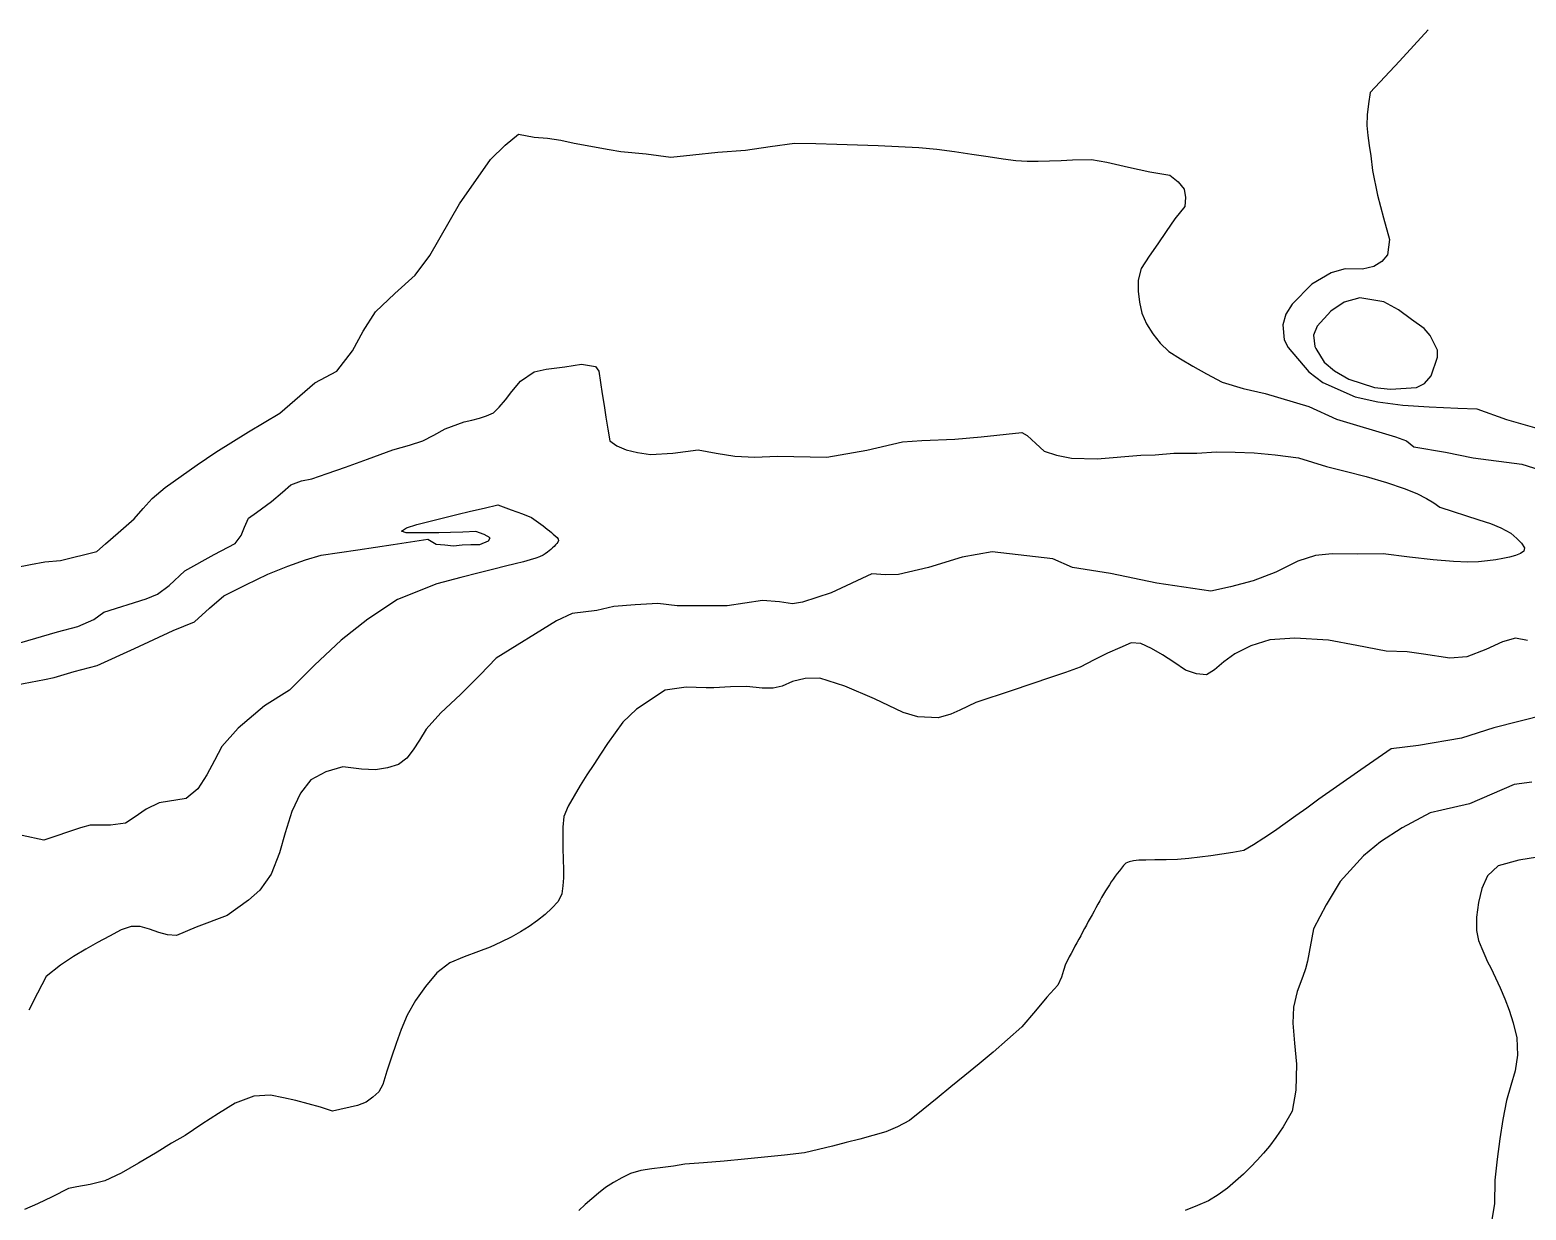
# Model space of a CAD drawing. Extents: x -717077 to -715000, y -984628 to -984000.
# Drawn here: x -716529 to -716021, y -984401 to -984000 of the extents above; entities that cross this region are included whole.
import ezdxf

# ---------------------------------------------------------------- set-up
doc = ezdxf.new("R2010")
doc.units = 0
doc.layers.add('contour_lines', color=1, linetype='CONTINUOUS')

msp = doc.modelspace()

# ---------------------------------------------------------------- linework, layer by layer
at = {"layer": 'contour_lines', "color": 1}
for p, q in [((-716054.424, -984000, 275), (-716059.272, -984005.32, 275)), ((-716059.272, -984005.32, 275), (-716064.16, -984010.636, 275)), ((-716064.16, -984010.636, 275), (-716069.087, -984015.948, 275)), ((-716069.087, -984015.948, 275), (-716074.054, -984021.255, 275)), ((-716074.652, -984025.069, 275), (-716075.051, -984028.8, 275)), ((-716074.054, -984021.255, 275), (-716074.652, -984025.069, 275)), ((-716075.051, -984028.8, 275), (-716075.184, -984032.418, 275)), ((-716367.937, -984039.106, 274), (-716363.478, -984035.433, 274)), ((-716363.478, -984035.433, 274), (-716358.112, -984036.382, 274)), ((-716075.184, -984032.418, 275), (-716074.879, -984035.858, 275)), ((-716372.979, -984044.029, 274), (-716367.937, -984039.106, 274)), ((-716358.112, -984036.382, 274), (-716353.565, -984036.731, 274)), ((-716353.565, -984036.731, 274), (-716349.047, -984037.492, 274)), ((-716349.047, -984037.492, 274), (-716344.518, -984038.463, 274)), ((-716344.518, -984038.463, 274), (-716332.632, -984040.65, 274)), ((-716332.632, -984040.65, 274), (-716328.668, -984041.361, 274)), ((-716286.283, -984040.885, 274), (-716277.956, -984039.6, 274)), ((-716277.956, -984039.6, 274), (-716269.642, -984038.422, 274)), ((-716269.642, -984038.422, 274), (-716262.442, -984038.591, 274)), ((-716262.442, -984038.591, 274), (-716255.31, -984038.793, 274)), ((-716255.31, -984038.793, 274), (-716248.245, -984039.026, 274)), ((-716248.245, -984039.026, 274), (-716241.247, -984039.291, 274)), ((-716241.247, -984039.291, 274), (-716234.312, -984039.585, 274)), ((-716234.312, -984039.585, 274), (-716227.441, -984039.908, 274)), ((-716227.441, -984039.908, 274), (-716221.292, -984040.572, 274)), ((-716221.292, -984040.572, 274), (-716215.282, -984041.351, 274)), ((-716074.879, -984035.858, 275), (-716074.454, -984039.281, 275)), ((-716074.454, -984039.281, 275), (-716073.825, -984042.783, 275)), ((-716383.478, -984059.085, 274), (-716372.979, -984044.029, 274)), ((-716328.668, -984041.361, 274), (-716320.018, -984042.079, 274)), ((-716320.018, -984042.079, 274), (-716311.741, -984043.255, 274)), ((-716311.741, -984043.255, 274), (-716304.204, -984042.394, 274)), ((-716304.204, -984042.394, 274), (-716295.75, -984041.571, 274)), ((-716295.75, -984041.571, 274), (-716286.283, -984040.885, 274)), ((-716215.282, -984041.351, 274), (-716209.43, -984042.191, 274)), ((-716209.43, -984042.191, 274), (-716203.854, -984043.031, 274)), ((-716203.854, -984043.031, 274), (-716198.758, -984043.787, 274)), ((-716198.758, -984043.787, 274), (-716194.43, -984044.343, 274)), ((-716194.43, -984044.343, 274), (-716190.662, -984044.606, 274)), ((-716190.662, -984044.606, 274), (-716186.831, -984044.549, 274)), ((-716186.831, -984044.549, 274), (-716182.983, -984044.454, 274)), ((-716182.983, -984044.454, 274), (-716179.119, -984044.32, 274)), ((-716179.119, -984044.32, 274), (-716175.238, -984044.147, 274)), ((-716175.238, -984044.147, 274), (-716168.79, -984044.021, 274)), ((-716168.79, -984044.021, 274), (-716163.539, -984044.947, 274)), ((-716163.539, -984044.947, 274), (-716156.151, -984046.668, 274)), ((-716073.825, -984042.783, 275), (-716073.24, -984047.717, 275)), ((-716156.151, -984046.668, 274), (-716148.96, -984048.177, 274)), ((-716148.96, -984048.177, 274), (-716142.132, -984049.313, 274)), ((-716142.132, -984049.313, 274), (-716139.342, -984051.602, 274)), ((-716073.24, -984047.717, 275), (-716071.627, -984056.19, 275)), ((-716139.342, -984051.602, 274), (-716137.299, -984054.097, 274)), ((-716137.299, -984054.097, 274), (-716136.769, -984056.971, 274)), ((-716393.52, -984076.651, 274), (-716383.478, -984059.085, 274)), ((-716137.077, -984060.029, 274), (-716140.456, -984064.232, 274)), ((-716136.769, -984056.971, 274), (-716137.077, -984060.029, 274)), ((-716071.627, -984056.19, 275), (-716069.588, -984063.803, 275)), ((-716140.456, -984064.232, 274), (-716143.391, -984068.437, 274)), ((-716069.588, -984063.803, 275), (-716067.5, -984071.241, 275)), ((-716143.391, -984068.437, 274), (-716146.278, -984072.642, 274)), ((-716146.278, -984072.642, 274), (-716149.117, -984076.845, 274)), ((-716067.5, -984071.241, 275), (-716068.149, -984076.466, 275)), ((-716398.534, -984083.292, 274), (-716393.52, -984076.651, 274)), ((-716151.908, -984081.047, 274), (-716152.92, -984084.997, 274)), ((-716149.117, -984076.845, 274), (-716151.908, -984081.047, 274)), ((-716082.629, -984081.127, 275), (-716084.644, -984081.795, 275)), ((-716076.679, -984081.286, 275), (-716082.629, -984081.127, 275)), ((-716072.832, -984080.356, 275), (-716076.679, -984081.286, 275)), ((-716070.098, -984078.671, 275), (-716072.832, -984080.356, 275)), ((-716068.149, -984076.466, 275), (-716070.098, -984078.671, 275)), ((-716405.448, -984089.612, 274), (-716398.534, -984083.292, 274)), ((-716152.92, -984084.997, 274), (-716152.932, -984088.781, 274)), ((-716093.897, -984086.439, 275), (-716100.624, -984093.221, 275)), ((-716087.359, -984082.547, 275), (-716093.897, -984086.439, 275)), ((-716084.644, -984081.795, 275), (-716087.359, -984082.547, 275)), ((-716411.985, -984095.82, 274), (-716405.448, -984089.612, 274)), ((-716152.932, -984088.781, 274), (-716152.462, -984092.513, 274)), ((-716077.577, -984091.036, 276), (-716082.934, -984092.511, 276)), ((-716069.386, -984092.362, 276), (-716077.577, -984091.036, 276)), ((-716416.267, -984102.378, 274), (-716411.985, -984095.82, 274)), ((-716152.462, -984092.513, 274), (-716151.623, -984096.209, 274)), ((-716151.623, -984096.209, 274), (-716150.029, -984099.807, 274)), ((-716102.697, -984096.582, 275), (-716103.731, -984100.163, 275)), ((-716100.624, -984093.221, 275), (-716102.697, -984096.582, 275)), ((-716087.495, -984095.608, 276), (-716092.066, -984100.607, 276)), ((-716082.934, -984092.511, 276), (-716087.495, -984095.608, 276)), ((-716064.427, -984095.052, 276), (-716069.386, -984092.362, 276)), ((-716060.025, -984098.405, 276), (-716064.427, -984095.052, 276)), ((-716150.029, -984099.807, 274), (-716147.912, -984103.226, 274)), ((-716103.731, -984100.163, 275), (-716103.248, -984105.346, 275)), ((-716092.066, -984100.607, 276), (-716093.347, -984103.763, 276)), ((-716055.787, -984101.477, 276), (-716060.025, -984098.405, 276)), ((-716053.672, -984103.776, 276), (-716055.787, -984101.477, 276)), ((-716419.795, -984108.994, 274), (-716416.267, -984102.378, 274)), ((-716147.912, -984103.226, 274), (-716145.476, -984106.471, 274)), ((-716145.476, -984106.471, 274), (-716142.477, -984109.276, 274)), ((-716103.248, -984105.346, 275), (-716101.954, -984107.895, 275)), ((-716093.347, -984103.763, 276), (-716092.849, -984107.535, 276)), ((-716051.236, -984108.814, 276), (-716053.672, -984103.776, 276)), ((-716425.18, -984115.936, 274), (-716419.795, -984108.994, 274)), ((-716142.477, -984109.276, 274), (-716138.566, -984111.762, 274)), ((-716138.566, -984111.762, 274), (-716134.368, -984114.284, 274)), ((-716101.954, -984107.895, 275), (-716094.921, -984116.168, 275)), ((-716092.849, -984107.535, 276), (-716092.593, -984108.294, 276)), ((-716092.593, -984108.294, 276), (-716089.699, -984112.934, 276)), ((-716053.33, -984117.54, 276), (-716051.171, -984111.196, 276)), ((-716051.171, -984111.196, 276), (-716051.236, -984108.814, 276)), ((-716432.601, -984119.894, 274), (-716425.18, -984115.936, 274)), ((-716362.744, -984119.342, 273), (-716358.071, -984116.223, 273)), ((-716358.071, -984116.223, 273), (-716354.09, -984115.259, 273)), ((-716354.09, -984115.259, 273), (-716347.722, -984114.442, 273)), ((-716347.722, -984114.442, 273), (-716342.018, -984113.602, 273)), ((-716342.018, -984113.602, 273), (-716337.268, -984114.355, 273)), ((-716337.268, -984114.355, 273), (-716336.141, -984115.929, 273)), ((-716336.141, -984115.929, 273), (-716335.578, -984119.753, 273)), ((-716134.368, -984114.284, 274), (-716129.702, -984116.898, 274)), ((-716129.702, -984116.898, 274), (-716124.322, -984119.689, 274)), ((-716094.921, -984116.168, 275), (-716090.197, -984119.804, 275)), ((-716089.699, -984112.934, 276), (-716086.255, -984115.822, 276)), ((-716086.255, -984115.822, 276), (-716081.318, -984118.693, 276)), ((-716444.527, -984130.234, 274), (-716432.601, -984119.894, 274)), ((-716365.744, -984122.829, 273), (-716362.744, -984119.342, 273)), ((-716335.578, -984119.753, 273), (-716334.995, -984123.644, 273)), ((-716124.322, -984119.689, 274), (-716117.247, -984121.783, 274)), ((-716117.247, -984121.783, 274), (-716109.722, -984123.535, 274)), ((-716090.197, -984119.804, 275), (-716079.147, -984124.693, 275)), ((-716081.318, -984118.693, 276), (-716072.589, -984121.476, 276)), ((-716072.589, -984121.476, 276), (-716067.154, -984122.068, 276)), ((-716067.154, -984122.068, 276), (-716058.386, -984121.513, 276)), ((-716058.386, -984121.513, 276), (-716055.584, -984120.155, 276)), ((-716055.584, -984120.155, 276), (-716053.33, -984117.54, 276)), ((-716369.973, -984128.137, 273), (-716367.901, -984125.688, 273)), ((-716367.901, -984125.688, 273), (-716365.744, -984122.829, 273)), ((-716334.995, -984123.644, 273), (-716334.392, -984127.592, 273)), ((-716109.722, -984123.535, 274), (-716094.935, -984128.005, 274)), ((-716079.147, -984124.693, 275), (-716071.448, -984126.395, 275)), ((-716071.448, -984126.395, 275), (-716063.02, -984127.535, 275)), ((-716455.146, -984136.585, 274), (-716444.527, -984130.234, 274)), ((-716379.305, -984132.641, 273), (-716376.75, -984131.946, 273)), ((-716376.75, -984131.946, 273), (-716374.304, -984131.078, 273)), ((-716374.304, -984131.078, 273), (-716371.969, -984130.055, 273)), ((-716371.969, -984130.055, 273), (-716369.973, -984128.137, 273)), ((-716334.392, -984127.592, 273), (-716333.768, -984131.584, 273)), ((-716333.768, -984131.584, 273), (-716333.122, -984135.611, 273)), ((-716094.935, -984128.005, 274), (-716085.531, -984132.267, 274)), ((-716063.02, -984127.535, 275), (-716054.044, -984128.022, 275)), ((-716054.044, -984128.022, 275), (-716044.34, -984128.544, 275)), ((-716044.34, -984128.544, 275), (-716037.894, -984128.711, 275)), ((-716037.894, -984128.711, 275), (-716027.814, -984132.399, 275)), ((-716466.232, -984143.48, 274), (-716455.146, -984136.585, 274)), ((-716392.194, -984137.645, 273), (-716388.314, -984135.504, 273)), ((-716388.314, -984135.504, 273), (-716381.939, -984133.203, 273)), ((-716381.939, -984133.203, 273), (-716379.305, -984132.641, 273)), ((-716333.122, -984135.611, 273), (-716332.453, -984139.66, 273)), ((-716206.204, -984138.226, 273), (-716192.481, -984136.804, 273)), ((-716192.481, -984136.804, 273), (-716190.624, -984137.83, 273)), ((-716085.531, -984132.267, 274), (-716065.512, -984138.244, 274)), ((-716027.814, -984132.399, 275), (-716015.898, -984135.79, 275)), ((-716406.194, -984142.692, 273), (-716400.509, -984141.094, 273)), ((-716400.509, -984141.094, 273), (-716395.96, -984139.575, 273)), ((-716395.96, -984139.575, 273), (-716392.194, -984137.645, 273)), ((-716332.453, -984139.66, 273), (-716330.01, -984141.365, 273)), ((-716330.01, -984141.365, 273), (-716326.87, -984142.655, 273)), ((-716245.124, -984142.826, 273), (-716232.986, -984139.985, 273)), ((-716232.986, -984139.985, 273), (-716226.38, -984139.503, 273)), ((-716226.38, -984139.503, 273), (-716215.168, -984139.097, 273)), ((-716215.168, -984139.097, 273), (-716206.204, -984138.226, 273)), ((-716190.624, -984137.83, 273), (-716187.728, -984140.554, 273)), ((-716187.728, -984140.554, 273), (-716184.832, -984143.091, 273)), ((-716065.512, -984138.244, 274), (-716061.745, -984139.591, 274)), ((-716061.745, -984139.591, 274), (-716059.19, -984141.675, 274)), ((-716059.19, -984141.675, 274), (-716048.465, -984143.462, 274)), ((-716472.608, -984147.79, 274), (-716466.232, -984143.48, 274)), ((-716422.187, -984148.521, 273), (-716414.762, -984145.843, 273)), ((-716414.762, -984145.843, 273), (-716406.194, -984142.692, 273)), ((-716326.87, -984142.655, 273), (-716323.025, -984143.604, 273)), ((-716323.025, -984143.604, 273), (-716318.588, -984144.296, 273)), ((-716318.588, -984144.296, 273), (-716310.973, -984143.764, 273)), ((-716310.973, -984143.764, 273), (-716302.421, -984142.689, 273)), ((-716302.421, -984142.689, 273), (-716296.234, -984143.806, 273)), ((-716296.234, -984143.806, 273), (-716289.896, -984144.796, 273)), ((-716289.896, -984144.796, 273), (-716283.185, -984145.163, 273)), ((-716283.185, -984145.163, 273), (-716275.55, -984144.827, 273)), ((-716275.55, -984144.827, 273), (-716258.639, -984145.195, 273)), ((-716258.639, -984145.195, 273), (-716245.124, -984142.826, 273)), ((-716184.832, -984143.091, 273), (-716180.649, -984144.472, 273)), ((-716180.649, -984144.472, 273), (-716175.502, -984145.512, 273)), ((-716175.502, -984145.512, 273), (-716166.884, -984145.731, 273)), ((-716166.884, -984145.731, 273), (-716151.95, -984144.519, 273)), ((-716151.95, -984144.519, 273), (-716147.079, -984144.332, 273)), ((-716147.079, -984144.332, 273), (-716140.803, -984143.841, 273)), ((-716140.803, -984143.841, 273), (-716133.007, -984143.84, 273)), ((-716133.007, -984143.84, 273), (-716126.265, -984143.33, 273)), ((-716126.265, -984143.33, 273), (-716119.93, -984143.425, 273)), ((-716119.93, -984143.425, 273), (-716113.539, -984143.68, 273)), ((-716113.539, -984143.68, 273), (-716106.372, -984144.389, 273)), ((-716106.372, -984144.389, 273), (-716098.406, -984145.357, 273)), ((-716098.406, -984145.357, 273), (-716088.946, -984148.324, 273)), ((-716048.465, -984143.462, 274), (-716039.06, -984145.339, 274)), ((-716039.06, -984145.339, 274), (-716022.507, -984147.491, 274)), ((-716483.513, -984155.515, 274), (-716478.092, -984151.607, 274)), ((-716478.092, -984151.607, 274), (-716472.608, -984147.79, 274)), ((-716437.136, -984153.204, 273), (-716433.657, -984152.489, 273)), ((-716433.657, -984152.489, 273), (-716428.481, -984150.734, 273)), ((-716428.481, -984150.734, 273), (-716422.187, -984148.521, 273)), ((-716088.946, -984148.324, 273), (-716082.563, -984149.925, 273)), ((-716082.563, -984149.925, 273), (-716075.473, -984151.767, 273)), ((-716075.473, -984151.767, 273), (-716068.568, -984153.793, 273)), ((-716022.507, -984147.491, 274), (-716007.491, -984152.327, 274)), ((-716487.929, -984159.238, 274), (-716483.513, -984155.515, 274)), ((-716447.335, -984160.179, 273), (-716443.621, -984157.107, 273)), ((-716443.621, -984157.107, 273), (-716440.753, -984154.582, 273)), ((-716440.753, -984154.582, 273), (-716437.136, -984153.204, 273)), ((-716068.568, -984153.793, 273), (-716062.571, -984155.761, 273)), ((-716062.571, -984155.761, 273), (-716058.171, -984157.559, 273)), ((-716058.171, -984157.559, 273), (-716054.956, -984159.197, 273)), ((-716493.985, -984166.133, 274), (-716490.956, -984162.622, 274)), ((-716490.956, -984162.622, 274), (-716487.929, -984159.238, 274)), ((-716452.486, -984163.914, 273), (-716447.335, -984160.179, 273)), ((-716379.774, -984163.569, 272), (-716375.114, -984162.469, 272)), ((-716375.114, -984162.469, 272), (-716370.423, -984161.377, 272)), ((-716370.423, -984161.377, 272), (-716365.892, -984163.027, 272)), ((-716054.956, -984159.197, 273), (-716052.436, -984160.709, 273)), ((-716052.436, -984160.709, 273), (-716050.357, -984162.098, 273)), ((-716050.357, -984162.098, 273), (-716037.13, -984166.432, 273)), ((-716499.517, -984170.82, 274), (-716493.985, -984166.133, 274)), ((-716456.597, -984168.986, 273), (-716455.163, -984165.844, 273)), ((-716455.163, -984165.844, 273), (-716452.486, -984163.914, 273)), ((-716398, -984168.05, 272), (-716393.516, -984166.916, 272)), ((-716393.516, -984166.916, 272), (-716388.98, -984165.792, 272)), ((-716388.98, -984165.792, 272), (-716384.398, -984164.676, 272)), ((-716384.398, -984164.676, 272), (-716379.774, -984163.569, 272)), ((-716365.892, -984163.027, 272), (-716362.109, -984164.454, 272)), ((-716362.109, -984164.454, 272), (-716359.083, -984165.637, 272)), ((-716359.083, -984165.637, 272), (-716358.237, -984166.219, 272)), ((-716358.237, -984166.219, 272), (-716357.419, -984166.798, 272)), ((-716357.419, -984166.798, 272), (-716356.627, -984167.374, 272)), ((-716356.627, -984167.374, 272), (-716355.857, -984167.947, 272)), ((-716037.13, -984166.432, 273), (-716033.209, -984167.655, 273)), ((-716033.209, -984167.655, 273), (-716029.633, -984169.209, 273)), ((-716503.808, -984174.653, 274), (-716499.517, -984170.82, 274)), ((-716459.77, -984174.484, 273), (-716457.644, -984171.784, 273)), ((-716457.644, -984171.784, 273), (-716456.597, -984168.986, 273)), ((-716403.243, -984170.279, 272), (-716401.485, -984169.226, 272)), ((-716401.582, -984170.867, 272), (-716403.243, -984170.279, 272)), ((-716398.047, -984170.901, 272), (-716401.582, -984170.867, 272)), ((-716401.485, -984169.226, 272), (-716398, -984168.05, 272)), ((-716394.37, -984170.892, 272), (-716398.047, -984170.901, 272)), ((-716390.536, -984170.843, 272), (-716394.37, -984170.892, 272)), ((-716386.532, -984170.753, 272), (-716390.536, -984170.843, 272)), ((-716382.345, -984170.626, 272), (-716386.532, -984170.753, 272)), ((-716377.964, -984170.462, 272), (-716382.345, -984170.626, 272)), ((-716375.087, -984171.396, 272), (-716377.964, -984170.462, 272)), ((-716373.11, -984172.537, 272), (-716375.087, -984171.396, 272)), ((-716373.631, -984173.539, 272), (-716373.11, -984172.537, 272)), ((-716355.857, -984167.947, 272), (-716355.107, -984168.518, 272)), ((-716355.107, -984168.518, 272), (-716354.376, -984169.086, 272)), ((-716354.376, -984169.086, 272), (-716353.663, -984169.652, 272)), ((-716353.663, -984169.652, 272), (-716352.966, -984170.217, 272)), ((-716352.966, -984170.217, 272), (-716352.286, -984170.779, 272)), ((-716352.286, -984170.779, 272), (-716351.623, -984171.34, 272)), ((-716351.623, -984171.34, 272), (-716350.976, -984171.899, 272)), ((-716350.976, -984171.899, 272), (-716350.346, -984172.456, 272)), ((-716350.346, -984172.456, 272), (-716350.009, -984172.985, 272)), ((-716029.633, -984169.209, 273), (-716026.259, -984170.948, 273)), ((-716026.259, -984170.948, 273), (-716024.256, -984172.753, 273)), ((-716024.256, -984172.753, 273), (-716022.68, -984174.433, 273)), ((-716519.034, -984180.275, 274), (-716506.704, -984177.164, 274)), ((-716506.704, -984177.164, 274), (-716503.808, -984174.653, 274)), ((-716466.808, -984178.286, 273), (-716459.77, -984174.484, 273)), ((-716430.509, -984178.422, 272), (-716424.254, -984177.551, 272)), ((-716424.254, -984177.551, 272), (-716418.09, -984176.67, 272)), ((-716418.09, -984176.67, 272), (-716412.016, -984175.778, 272)), ((-716412.016, -984175.778, 272), (-716406.018, -984174.877, 272)), ((-716406.018, -984174.877, 272), (-716400.106, -984173.964, 272)), ((-716400.106, -984173.964, 272), (-716394.252, -984173.042, 272)), ((-716394.252, -984173.042, 272), (-716391.471, -984174.734, 272)), ((-716391.471, -984174.734, 272), (-716388.438, -984174.946, 272)), ((-716388.438, -984174.946, 272), (-716385.557, -984175.305, 272)), ((-716385.557, -984175.305, 272), (-716382.635, -984174.99, 272)), ((-716382.635, -984174.99, 272), (-716379.626, -984174.841, 272)), ((-716379.626, -984174.841, 272), (-716376.543, -984174.79, 272)), ((-716376.543, -984174.79, 272), (-716373.631, -984173.539, 272)), ((-716353.644, -984177.484, 272), (-716354.351, -984177.984, 272)), ((-716353.032, -984176.985, 272), (-716353.644, -984177.484, 272)), ((-716352.453, -984176.487, 272), (-716353.032, -984176.985, 272)), ((-716351.903, -984175.99, 272), (-716352.453, -984176.487, 272)), ((-716351.382, -984175.492, 272), (-716351.903, -984175.99, 272)), ((-716350.895, -984174.995, 272), (-716351.382, -984175.492, 272)), ((-716350.457, -984174.497, 272), (-716350.895, -984174.995, 272)), ((-716350.092, -984173.999, 272), (-716350.457, -984174.497, 272)), ((-716349.839, -984173.499, 272), (-716350.092, -984173.999, 272)), ((-716350.009, -984172.985, 272), (-716349.839, -984173.499, 272)), ((-716202.516, -984177.304, 273), (-716212.758, -984179.109, 273)), ((-716181.929, -984179.672, 273), (-716202.516, -984177.304, 273)), ((-716023.052, -984177.88, 273), (-716024.734, -984178.543, 273)), ((-716021.863, -984177.067, 273), (-716023.052, -984177.88, 273)), ((-716022.68, -984174.433, 273), (-716021.613, -984175.958, 273)), ((-716021.613, -984175.958, 273), (-716021.863, -984177.067, 273)), ((-716534.514, -984182.64, 274), (-716529.22, -984181.582, 274)), ((-716529.22, -984181.582, 274), (-716524.37, -984180.755, 274)), ((-716524.37, -984180.755, 274), (-716519.034, -984180.275, 274)), ((-716476.778, -984183.8, 273), (-716466.808, -984178.286, 273)), ((-716448.61, -984184.968, 272), (-716441.809, -984182.169, 272)), ((-716441.809, -984182.169, 272), (-716435.834, -984180.035, 272)), ((-716435.834, -984180.035, 272), (-716430.509, -984178.422, 272)), ((-716367.876, -984182.241, 272), (-716371.853, -984183.214, 272)), ((-716364.577, -984181.429, 272), (-716367.876, -984182.241, 272)), ((-716361.801, -984180.725, 272), (-716364.577, -984181.429, 272)), ((-716359.47, -984180.095, 272), (-716361.801, -984180.725, 272)), ((-716357.56, -984179.52, 272), (-716359.47, -984180.095, 272)), ((-716356.264, -984178.999, 272), (-716357.56, -984179.52, 272)), ((-716355.098, -984178.484, 272), (-716356.264, -984178.999, 272)), ((-716354.351, -984177.984, 272), (-716355.098, -984178.484, 272)), ((-716224.201, -984182.637, 273), (-716234.36, -984185.079, 273)), ((-716212.758, -984179.109, 273), (-716224.201, -984182.637, 273)), ((-716175.219, -984182.598, 273), (-716181.929, -984179.672, 273)), ((-716162.321, -984184.64, 273), (-716175.219, -984182.598, 273)), ((-716098.619, -984180.477, 273), (-716106.123, -984184.218, 273)), ((-716092.63, -984178.543, 273), (-716098.619, -984180.477, 273)), ((-716087.034, -984178.029, 273), (-716092.63, -984178.543, 273)), ((-716078.334, -984178.079, 273), (-716087.034, -984178.029, 273)), ((-716069.718, -984178.015, 273), (-716078.334, -984178.079, 273)), ((-716060.734, -984179.09, 273), (-716069.718, -984178.015, 273)), ((-716052.658, -984179.994, 273), (-716060.734, -984179.09, 273)), ((-716045.732, -984180.652, 273), (-716052.658, -984179.994, 273)), ((-716040.938, -984180.809, 273), (-716045.732, -984180.652, 273)), ((-716037.26, -984180.687, 273), (-716040.938, -984180.809, 273)), ((-716034.167, -984180.416, 273), (-716037.26, -984180.687, 273)), ((-716031.431, -984180.052, 273), (-716034.167, -984180.416, 273)), ((-716028.96, -984179.616, 273), (-716031.431, -984180.052, 273)), ((-716026.725, -984179.114, 273), (-716028.96, -984179.616, 273)), ((-716024.734, -984178.543, 273), (-716026.725, -984179.114, 273)), ((-716482.169, -984188.782, 273), (-716476.778, -984183.8, 273)), ((-716456.095, -984188.546, 272), (-716448.61, -984184.968, 272)), ((-716383.025, -984186.018, 272), (-716391.229, -984188.165, 272)), ((-716376.768, -984184.43, 272), (-716383.025, -984186.018, 272)), ((-716371.853, -984183.214, 272), (-716376.768, -984184.43, 272)), ((-716243.373, -984184.773, 273), (-716257.17, -984191.237, 273)), ((-716238.809, -984185.195, 273), (-716243.373, -984184.773, 273)), ((-716234.36, -984185.079, 273), (-716238.809, -984185.195, 273)), ((-716146.548, -984187.932, 273), (-716162.321, -984184.64, 273)), ((-716128.165, -984190.65, 273), (-716146.548, -984187.932, 273)), ((-716113.833, -984187.142, 273), (-716121.484, -984189.232, 273)), ((-716106.123, -984184.218, 273), (-716113.833, -984187.142, 273)), ((-716489.926, -984193.282, 273), (-716486.082, -984191.722, 273)), ((-716486.082, -984191.722, 273), (-716482.169, -984188.782, 273)), ((-716468.476, -984196.47, 272), (-716463.534, -984192.227, 272)), ((-716463.534, -984192.227, 272), (-716456.095, -984188.546, 272)), ((-716391.229, -984188.165, 272), (-716404.532, -984193.524, 272)), ((-716257.17, -984191.237, 273), (-716266.976, -984194.38, 273)), ((-716121.484, -984189.232, 273), (-716128.165, -984190.65, 273)), ((-716507.7, -984200.334, 273), (-716504.381, -984197.792, 273)), ((-716504.381, -984197.792, 273), (-716489.926, -984193.282, 273)), ((-716473.56, -984201.16, 272), (-716468.476, -984196.47, 272)), ((-716404.532, -984193.524, 272), (-716414.624, -984200.154, 272)), ((-716345.188, -984198.248, 273), (-716350.577, -984200.771, 273)), ((-716336.838, -984197.251, 273), (-716345.188, -984198.248, 273)), ((-716331.039, -984195.947, 273), (-716336.838, -984197.251, 273)), ((-716323.824, -984195.341, 273), (-716331.039, -984195.947, 273)), ((-716316.071, -984194.837, 273), (-716323.824, -984195.341, 273)), ((-716309.536, -984195.655, 273), (-716316.071, -984194.837, 273)), ((-716292.54, -984195.658, 273), (-716309.536, -984195.655, 273)), ((-716280.555, -984193.891, 273), (-716292.54, -984195.658, 273)), ((-716274.745, -984194.358, 273), (-716280.555, -984193.891, 273)), ((-716270.317, -984195.007, 273), (-716274.745, -984194.358, 273)), ((-716266.976, -984194.38, 273), (-716270.317, -984195.007, 273)), ((-716520.058, -984204.491, 273), (-716513.192, -984202.687, 273)), ((-716513.192, -984202.687, 273), (-716507.7, -984200.334, 273)), ((-716480.83, -984204.053, 272), (-716473.56, -984201.16, 272)), ((-716414.624, -984200.154, 272), (-716423.737, -984207.324, 272)), ((-716350.577, -984200.771, 273), (-716371.054, -984213.463, 273)), ((-716532.925, -984208.208, 273), (-716520.058, -984204.491, 273)), ((-716493.885, -984210.211, 272), (-716480.83, -984204.053, 272)), ((-716423.737, -984207.324, 272), (-716432.778, -984215.885, 272)), ((-716155.246, -984208.274, 274), (-716159.183, -984209.931, 274)), ((-716151.966, -984208.524, 274), (-716155.246, -984208.274, 274)), ((-716108.214, -984207.181, 274), (-716114.637, -984209.246, 274)), ((-716099.688, -984206.718, 274), (-716108.214, -984207.181, 274)), ((-716088.257, -984207.365, 274), (-716099.688, -984206.718, 274)), ((-716078.603, -984209.124, 274), (-716088.257, -984207.365, 274)), ((-716029.112, -984207.88, 274), (-716034.788, -984210.555, 274)), ((-716024.697, -984206.705, 274), (-716029.112, -984207.88, 274)), ((-716020.607, -984207.502, 274), (-716024.697, -984206.705, 274)), ((-716506.617, -984215.95, 272), (-716493.885, -984210.211, 272)), ((-716371.054, -984213.463, 273), (-716376.477, -984219.106, 273)), ((-716163.317, -984211.798, 274), (-716167.814, -984214.031, 274)), ((-716159.183, -984209.931, 274), (-716163.317, -984211.798, 274)), ((-716148.394, -984210.173, 274), (-716151.966, -984208.524, 274)), ((-716144.64, -984212.314, 274), (-716148.394, -984210.173, 274)), ((-716140.756, -984214.795, 274), (-716144.64, -984212.314, 274)), ((-716120.045, -984211.941, 274), (-716123.745, -984214.668, 274)), ((-716114.637, -984209.246, 274), (-716120.045, -984211.941, 274)), ((-716068.631, -984211.086, 274), (-716078.603, -984209.124, 274)), ((-716061.552, -984211.333, 274), (-716068.631, -984211.086, 274)), ((-716055.985, -984212.147, 274), (-716061.552, -984211.333, 274)), ((-716046.999, -984213.44, 274), (-716055.985, -984212.147, 274)), ((-716041.233, -984212.978, 274), (-716046.999, -984213.44, 274)), ((-716034.788, -984210.555, 274), (-716041.233, -984212.978, 274)), ((-716521.195, -984220.01, 272), (-716514.366, -984218.028, 272)), ((-716514.366, -984218.028, 272), (-716506.617, -984215.95, 272)), ((-716432.778, -984215.885, 272), (-716441.216, -984224.309, 272)), ((-716177.6, -984218.35, 274), (-716182.726, -984220.039, 274)), ((-716172.603, -984216.515, 274), (-716177.6, -984218.35, 274)), ((-716167.814, -984214.031, 274), (-716172.603, -984216.515, 274)), ((-716136.78, -984217.502, 274), (-716140.756, -984214.795, 274)), ((-716133.068, -984218.745, 274), (-716136.78, -984217.502, 274)), ((-716126.954, -984217.383, 274), (-716129.679, -984219.114, 274)), ((-716123.745, -984214.668, 274), (-716126.954, -984217.383, 274)), ((-716536.419, -984223.024, 272), (-716524.473, -984220.704, 272)), ((-716524.473, -984220.704, 272), (-716521.195, -984220.01, 272)), ((-716376.477, -984219.106, 273), (-716383.119, -984225.759, 273)), ((-716306.478, -984223.274, 274), (-716313.637, -984224.328, 274)), ((-716299.688, -984223.529, 274), (-716306.478, -984223.274, 274)), ((-716297.075, -984223.582, 274), (-716299.688, -984223.529, 274)), ((-716291.435, -984223.177, 274), (-716297.075, -984223.582, 274)), ((-716285.822, -984223.039, 274), (-716291.435, -984223.177, 274)), ((-716280.68, -984223.626, 274), (-716285.822, -984223.039, 274)), ((-716276.901, -984223.664, 274), (-716280.68, -984223.626, 274)), ((-716273.899, -984222.949, 274), (-716276.901, -984223.664, 274)), ((-716270.311, -984221.396, 274), (-716273.899, -984222.949, 274)), ((-716266.066, -984220.413, 274), (-716270.311, -984221.396, 274)), ((-716261.116, -984220.198, 274), (-716266.066, -984220.413, 274)), ((-716252.599, -984222.976, 274), (-716261.116, -984220.198, 274)), ((-716242.523, -984227.289, 274), (-716252.599, -984222.976, 274)), ((-716182.726, -984220.039, 274), (-716195.706, -984224.426, 274)), ((-716129.679, -984219.114, 274), (-716133.068, -984218.745, 274)), ((-716441.216, -984224.309, 272), (-716449.752, -984229.613, 272)), ((-716383.119, -984225.759, 273), (-716389.862, -984232.033, 273)), ((-716313.637, -984224.328, 274), (-716323.364, -984230.77, 274)), ((-716232.801, -984231.881, 274), (-716242.523, -984227.289, 274)), ((-716208.095, -984228.488, 274), (-716213.555, -984231.147, 274)), ((-716195.706, -984224.426, 274), (-716208.095, -984228.488, 274)), ((-716449.752, -984229.613, 272), (-716458.71, -984237.242, 272)), ((-716389.862, -984232.033, 273), (-716394.819, -984237.571, 273)), ((-716323.364, -984230.77, 274), (-716327.969, -984235.26, 274)), ((-716227.812, -984233.387, 274), (-716232.801, -984231.881, 274)), ((-716220.903, -984233.696, 274), (-716227.812, -984233.387, 274)), ((-716216.595, -984232.513, 274), (-716220.903, -984233.696, 274)), ((-716213.555, -984231.147, 274), (-716216.595, -984232.513, 274)), ((-716014.614, -984232.765, 275), (-716032.045, -984237.129, 275)), ((-716458.71, -984237.242, 272), (-716464.205, -984243.421, 272)), ((-716394.819, -984237.571, 273), (-716397.125, -984241.326, 273)), ((-716330.61, -984238.861, 274), (-716333.154, -984242.45, 274)), ((-716327.969, -984235.26, 274), (-716330.61, -984238.861, 274)), ((-716032.045, -984237.129, 275), (-716043.002, -984240.647, 275)), ((-716464.205, -984243.421, 272), (-716466.719, -984248.244, 272)), ((-716397.125, -984241.326, 273), (-716399.262, -984244.562, 273)), ((-716333.154, -984242.45, 274), (-716335.543, -984246.021, 274)), ((-716057.685, -984243.165, 275), (-716066.967, -984244.31, 275)), ((-716043.002, -984240.647, 275), (-716057.685, -984243.165, 275)), ((-716466.719, -984248.244, 272), (-716469.376, -984253.108, 272)), ((-716401.421, -984247.432, 273), (-716404.274, -984249.571, 273)), ((-716399.262, -984244.562, 273), (-716401.421, -984247.432, 273)), ((-716335.543, -984246.021, 274), (-716337.891, -984249.587, 274)), ((-716066.967, -984244.31, 275), (-716077.205, -984251.407, 275)), ((-716469.376, -984253.108, 272), (-716472.448, -984257.868, 272)), ((-716428.882, -984252.113, 273), (-716434.03, -984254.798, 273)), ((-716423.108, -984250.33, 273), (-716428.882, -984252.113, 273)), ((-716416.738, -984251.143, 273), (-716423.108, -984250.33, 273)), ((-716412.088, -984251.378, 273), (-716416.738, -984251.143, 273)), ((-716407.969, -984250.748, 273), (-716412.088, -984251.378, 273)), ((-716404.274, -984249.571, 273), (-716407.969, -984250.748, 273)), ((-716340.199, -984253.149, 274), (-716342.472, -984256.707, 274)), ((-716337.891, -984249.587, 274), (-716340.199, -984253.149, 274)), ((-716077.205, -984251.407, 275), (-716085.554, -984257.206, 275)), ((-716472.448, -984257.868, 272), (-716476.355, -984261.091, 272)), ((-716434.03, -984254.798, 273), (-716437.486, -984259.322, 273)), ((-716342.472, -984256.707, 274), (-716344.584, -984260.249, 274)), ((-716085.554, -984257.206, 275), (-716091.468, -984261.397, 275)), ((-716025.122, -984256.44, 276), (-716040.331, -984262.983, 276)), ((-716019.174, -984255.619, 276), (-716025.122, -984256.44, 276)), ((-716485.491, -984262.561, 272), (-716489.95, -984264.781, 272)), ((-716476.355, -984261.091, 272), (-716485.491, -984262.561, 272)), ((-716437.486, -984259.322, 273), (-716440.426, -984265.57, 273)), ((-716346.627, -984263.785, 274), (-716348.022, -984267.311, 274)), ((-716344.584, -984260.249, 274), (-716346.627, -984263.785, 274)), ((-716091.468, -984261.397, 275), (-716095.602, -984264.415, 275)), ((-716040.331, -984262.983, 276), (-716049.683, -984265.121, 276)), ((-716493.976, -984267.583, 272), (-716496.936, -984269.5, 272)), ((-716489.95, -984264.781, 272), (-716493.976, -984267.583, 272)), ((-716440.426, -984265.57, 273), (-716442.691, -984272.779, 273)), ((-716348.022, -984267.311, 274), (-716348.383, -984270.9, 274)), ((-716099.305, -984267.074, 275), (-716102.974, -984269.67, 275)), ((-716095.602, -984264.415, 275), (-716099.305, -984267.074, 275)), ((-716053.745, -984266.026, 276), (-716063.24, -984271.133, 276)), ((-716049.683, -984265.121, 276), (-716053.745, -984266.026, 276)), ((-716524.73, -984275.247, 272), (-716532.121, -984273.664, 272)), ((-716512.281, -984271.056, 272), (-716524.73, -984275.247, 272)), ((-716509.012, -984270.213, 272), (-716512.281, -984271.056, 272)), ((-716502.054, -984270.175, 272), (-716509.012, -984270.213, 272)), ((-716496.936, -984269.5, 272), (-716502.054, -984270.175, 272)), ((-716442.691, -984272.779, 273), (-716444.677, -984279.653, 273)), ((-716348.383, -984270.9, 274), (-716348.381, -984274.506, 274)), ((-716348.381, -984274.506, 274), (-716348.345, -984278.114, 274)), ((-716106.607, -984272.196, 275), (-716110.204, -984274.652, 275)), ((-716102.974, -984269.67, 275), (-716106.607, -984272.196, 275)), ((-716063.24, -984271.133, 276), (-716070.609, -984275.828, 276)), ((-716348.345, -984278.114, 274), (-716348.274, -984281.724, 274)), ((-716120.746, -984279.461, 275), (-716124.45, -984280.029, 275)), ((-716117.06, -984278.862, 275), (-716120.746, -984279.461, 275)), ((-716113.675, -984276.849, 275), (-716117.06, -984278.862, 275)), ((-716110.204, -984274.652, 275), (-716113.675, -984276.849, 275)), ((-716070.609, -984275.828, 276), (-716076.292, -984280.675, 276)), ((-716444.677, -984279.653, 273), (-716447.515, -984286.894, 273)), ((-716348.274, -984281.724, 274), (-716348.169, -984285.335, 274)), ((-716157.858, -984283.958, 275), (-716158.585, -984284.826, 275)), ((-716157.081, -984283.162, 275), (-716157.858, -984283.958, 275)), ((-716155.964, -984282.666, 275), (-716157.081, -984283.162, 275)), ((-716154.533, -984282.333, 275), (-716155.964, -984282.666, 275)), ((-716152.674, -984282.138, 275), (-716154.533, -984282.333, 275)), ((-716150.276, -984282.045, 275), (-716152.674, -984282.138, 275)), ((-716147.247, -984282.022, 275), (-716150.276, -984282.045, 275)), ((-716143.434, -984282.005, 275), (-716147.247, -984282.022, 275)), ((-716139.509, -984281.891, 275), (-716143.434, -984282.005, 275)), ((-716135.7, -984281.502, 275), (-716139.509, -984281.891, 275)), ((-716131.919, -984281.066, 275), (-716135.7, -984281.502, 275)), ((-716128.175, -984280.564, 275), (-716131.919, -984281.066, 275)), ((-716124.45, -984280.029, 275), (-716128.175, -984280.564, 275)), ((-716076.292, -984280.675, 276), (-716084.225, -984289.392, 276)), ((-716030.644, -984284.054, 277), (-716034.183, -984287.391, 277)), ((-716023.569, -984282.11, 277), (-716030.644, -984284.054, 277)), ((-716014.435, -984280.618, 277), (-716023.569, -984282.11, 277)), ((-716447.515, -984286.894, 273), (-716451.324, -984292.257, 273)), ((-716348.183, -984288.087, 274), (-716348.377, -984290.826, 274)), ((-716348.169, -984285.335, 274), (-716348.183, -984288.087, 274)), ((-716162.037, -984289.48, 275), (-716162.703, -984290.472, 275)), ((-716161.365, -984288.51, 275), (-716162.037, -984289.48, 275)), ((-716160.685, -984287.559, 275), (-716161.365, -984288.51, 275)), ((-716159.996, -984286.628, 275), (-716160.685, -984287.559, 275)), ((-716159.297, -984285.716, 275), (-716159.996, -984286.628, 275)), ((-716158.585, -984284.826, 275), (-716159.297, -984285.716, 275)), ((-716084.225, -984289.392, 276), (-716088.986, -984297.215, 276)), ((-716034.183, -984287.391, 277), (-716036.181, -984291.692, 277)), ((-716451.324, -984292.257, 273), (-716455.2, -984295.645, 273)), ((-716348.675, -984293.557, 274), (-716349.92, -984296.133, 274)), ((-716348.377, -984290.826, 274), (-716348.675, -984293.557, 274)), ((-716165.321, -984294.762, 275), (-716165.968, -984295.927, 275)), ((-716164.674, -984293.601, 275), (-716165.321, -984294.762, 275)), ((-716164.021, -984292.531, 275), (-716164.674, -984293.601, 275)), ((-716163.364, -984291.488, 275), (-716164.021, -984292.531, 275)), ((-716162.703, -984290.472, 275), (-716163.364, -984291.488, 275)), ((-716036.181, -984291.692, 277), (-716037.32, -984296.435, 277)), ((-716455.2, -984295.645, 273), (-716462.471, -984300.925, 273)), ((-716352.075, -984298.384, 274), (-716354.435, -984300.547, 274)), ((-716349.92, -984296.133, 274), (-716352.075, -984298.384, 274)), ((-716167.909, -984299.44, 275), (-716168.556, -984300.618, 275)), ((-716167.262, -984298.266, 275), (-716167.909, -984299.44, 275)), ((-716166.615, -984297.095, 275), (-716167.262, -984298.266, 275)), ((-716165.968, -984295.927, 275), (-716166.615, -984297.095, 275)), ((-716088.986, -984297.215, 276), (-716093.319, -984305.457, 276)), ((-716037.32, -984296.435, 277), (-716037.965, -984301.407, 277)), ((-716495.03, -984304.626, 273), (-716498.464, -984305.787, 273)), ((-716491.959, -984304.637, 273), (-716495.03, -984304.626, 273)), ((-716488.804, -984305.571, 273), (-716491.959, -984304.637, 273)), ((-716472.914, -984304.804, 273), (-716479.594, -984307.67, 273)), ((-716462.471, -984300.925, 273), (-716472.914, -984304.804, 273)), ((-716359.823, -984304.582, 274), (-716362.756, -984306.497, 274)), ((-716356.999, -984302.621, 274), (-716359.823, -984304.582, 274)), ((-716354.435, -984300.547, 274), (-716356.999, -984302.621, 274)), ((-716170.496, -984304.17, 275), (-716171.143, -984305.361, 275)), ((-716169.85, -984302.983, 275), (-716170.496, -984304.17, 275)), ((-716169.203, -984301.799, 275), (-716169.85, -984302.983, 275)), ((-716168.556, -984300.618, 275), (-716169.203, -984301.799, 275)), ((-716037.965, -984301.407, 277), (-716037.995, -984305.983, 277)), ((-716506.441, -984310.097, 273), (-716510.502, -984312.383, 273)), ((-716502.43, -984307.903, 273), (-716506.441, -984310.097, 273)), ((-716498.464, -984305.787, 273), (-716502.43, -984307.903, 273)), ((-716485.633, -984306.694, 273), (-716488.804, -984305.571, 273)), ((-716482.73, -984307.506, 273), (-716485.633, -984306.694, 273)), ((-716479.594, -984307.67, 273), (-716482.73, -984307.506, 273)), ((-716369.457, -984309.984, 274), (-716373.125, -984311.606, 274)), ((-716365.977, -984308.292, 274), (-716369.457, -984309.984, 274)), ((-716362.756, -984306.497, 274), (-716365.977, -984308.292, 274)), ((-716173.082, -984308.95, 275), (-716173.729, -984310.152, 275)), ((-716172.436, -984307.75, 275), (-716173.082, -984308.95, 275)), ((-716171.79, -984306.554, 275), (-716172.436, -984307.75, 275)), ((-716171.143, -984305.361, 275), (-716171.79, -984306.554, 275)), ((-716093.319, -984305.457, 276), (-716095.398, -984316.4, 276)), ((-716037.995, -984305.983, 277), (-716037.223, -984309.43, 277)), ((-716037.223, -984309.43, 277), (-716036.151, -984312.088, 277)), ((-716514.619, -984314.772, 273), (-716519.065, -984317.813, 273)), ((-716510.502, -984312.383, 273), (-716514.619, -984314.772, 273)), ((-716381.944, -984314.922, 274), (-716386.748, -984316.994, 274)), ((-716377.092, -984313.123, 274), (-716381.944, -984314.922, 274)), ((-716373.125, -984311.606, 274), (-716377.092, -984313.123, 274)), ((-716176.314, -984314.99, 275), (-716176.96, -984316.206, 275)), ((-716175.668, -984313.776, 275), (-716176.314, -984314.99, 275)), ((-716175.021, -984312.565, 275), (-716175.668, -984313.776, 275)), ((-716174.375, -984311.357, 275), (-716175.021, -984312.565, 275)), ((-716173.729, -984310.152, 275), (-716174.375, -984311.357, 275)), ((-716036.151, -984312.088, 277), (-716035.169, -984314.428, 277)), ((-716035.169, -984314.428, 277), (-716034.175, -984316.605, 277)), ((-716519.065, -984317.813, 273), (-716523.875, -984321.656, 273)), ((-716386.748, -984316.994, 274), (-716391.231, -984320.339, 274)), ((-716178.276, -984319.601, 275), (-716178.95, -984321.807, 275)), ((-716177.606, -984317.425, 275), (-716178.276, -984319.601, 275)), ((-716176.96, -984316.206, 275), (-716177.606, -984317.425, 275)), ((-716096.096, -984319.048, 276), (-716096.916, -984321.666, 276)), ((-716095.398, -984316.4, 276), (-716096.096, -984319.048, 276)), ((-716034.175, -984316.605, 277), (-716033.115, -984318.718, 277)), ((-716033.115, -984318.718, 277), (-716031.497, -984322.044, 277)), ((-716523.875, -984321.656, 273), (-716526.902, -984327.286, 273)), ((-716395.05, -984324.971, 274), (-716398.488, -984329.829, 274)), ((-716391.231, -984320.339, 274), (-716395.05, -984324.971, 274)), ((-716180.218, -984324.547, 275), (-716183.92, -984328.676, 275)), ((-716178.95, -984321.807, 275), (-716180.218, -984324.547, 275)), ((-716096.916, -984321.666, 276), (-716098.83, -984326.673, 276)), ((-716031.497, -984322.044, 277), (-716029.912, -984325.521, 277)), ((-716526.902, -984327.286, 273), (-716529.819, -984333.043, 273)), ((-716398.488, -984329.829, 274), (-716401.225, -984334.81, 274)), ((-716183.92, -984328.676, 275), (-716187.751, -984333.313, 275)), ((-716098.83, -984326.673, 276), (-716100.169, -984332.003, 276)), ((-716029.912, -984325.521, 277), (-716028.367, -984329.171, 277)), ((-716028.367, -984329.171, 277), (-716026.862, -984333.009, 277)), ((-716401.225, -984334.81, 274), (-716403.315, -984339.671, 274)), ((-716187.751, -984333.313, 275), (-716192.377, -984338.769, 275)), ((-716100.169, -984332.003, 276), (-716100.408, -984337.453, 276)), ((-716026.862, -984333.009, 277), (-716025.471, -984337.391, 277)), ((-716403.315, -984339.671, 274), (-716405.011, -984344.393, 274)), ((-716192.377, -984338.769, 275), (-716197.291, -984343.073, 275)), ((-716100.408, -984337.453, 276), (-716099.744, -984344.266, 276)), ((-716025.471, -984337.391, 277), (-716024.211, -984342.425, 277)), ((-716405.011, -984344.393, 274), (-716406.625, -984349.083, 274)), ((-716197.291, -984343.073, 275), (-716202.175, -984347.295, 275)), ((-716099.744, -984344.266, 276), (-716099.147, -984351.391, 276)), ((-716024.211, -984342.425, 277), (-716023.996, -984348.304, 277)), ((-716406.625, -984349.083, 274), (-716408.154, -984353.739, 274)), ((-716202.175, -984347.295, 275), (-716206.97, -984351.294, 275)), ((-716023.996, -984348.304, 277), (-716024.847, -984353.718, 277)), ((-716408.154, -984353.739, 274), (-716409.598, -984358.36, 274)), ((-716211.745, -984355.248, 275), (-716216.5, -984359.155, 275)), ((-716206.97, -984351.294, 275), (-716211.745, -984355.248, 275)), ((-716099.147, -984351.391, 276), (-716099.372, -984360.215, 276)), ((-716024.847, -984353.718, 277), (-716026.263, -984358.634, 277)), ((-716410.88, -984360.784, 274), (-716412.91, -984362.638, 274)), ((-716409.598, -984358.36, 274), (-716410.88, -984360.784, 274)), ((-716216.5, -984359.155, 275), (-716221.235, -984363.013, 275)), ((-716099.372, -984360.215, 276), (-716100.64, -984367.365, 276)), ((-716026.263, -984358.634, 277), (-716027.816, -984363.798, 277)), ((-716459.676, -984364.674, 274), (-716465.43, -984368.134, 274)), ((-716453.426, -984362.289, 274), (-716459.676, -984364.674, 274)), ((-716447.701, -984361.989, 274), (-716453.426, -984362.289, 274)), ((-716443.345, -984362.815, 274), (-716447.701, -984361.989, 274)), ((-716439.084, -984363.764, 274), (-716443.345, -984362.815, 274)), ((-716434.895, -984364.834, 274), (-716439.084, -984363.764, 274)), ((-716430.756, -984366.023, 274), (-716434.895, -984364.834, 274)), ((-716426.627, -984367.395, 274), (-716430.756, -984366.023, 274)), ((-716418.114, -984365.416, 274), (-716426.627, -984367.395, 274)), ((-716415.159, -984364.316, 274), (-716418.114, -984365.416, 274)), ((-716412.91, -984362.638, 274), (-716415.159, -984364.316, 274)), ((-716221.235, -984363.013, 275), (-716225.947, -984366.82, 275)), ((-716027.816, -984363.798, 277), (-716028.969, -984370.202, 277)), ((-716465.43, -984368.134, 274), (-716471.094, -984371.818, 274)), ((-716230.637, -984370.576, 275), (-716234.656, -984372.698, 275)), ((-716225.947, -984366.82, 275), (-716230.637, -984370.576, 275)), ((-716100.64, -984367.365, 276), (-716103.664, -984372.681, 276)), ((-716028.969, -984370.202, 277), (-716030.02, -984376.814, 277)), ((-716476.707, -984375.633, 274), (-716481.317, -984378.287, 274)), ((-716471.094, -984371.818, 274), (-716476.707, -984375.633, 274)), ((-716243.026, -984375.636, 275), (-716247.499, -984376.857, 275)), ((-716238.632, -984374.4, 275), (-716243.026, -984375.636, 275)), ((-716234.656, -984372.698, 275), (-716238.632, -984374.4, 275)), ((-716103.664, -984372.681, 276), (-716106.13, -984376.291, 276)), ((-716486.231, -984381.279, 274), (-716492.608, -984385.004, 274)), ((-716481.317, -984378.287, 274), (-716486.231, -984381.279, 274)), ((-716261.497, -984380.42, 275), (-716266.324, -984381.583, 275)), ((-716256.752, -984379.245, 275), (-716261.497, -984380.42, 275)), ((-716252.088, -984378.057, 275), (-716256.752, -984379.245, 275)), ((-716247.499, -984376.857, 275), (-716252.088, -984378.057, 275)), ((-716108.297, -984379.296, 276), (-716110.345, -984381.689, 276)), ((-716106.13, -984376.291, 276), (-716108.297, -984379.296, 276)), ((-716030.02, -984376.814, 277), (-716030.944, -984383.672, 277)), ((-716492.608, -984385.004, 274), (-716498.405, -984388.399, 274)), ((-716310.732, -984386.011, 275), (-716314.445, -984386.484, 275)), ((-716306.971, -984385.427, 275), (-716310.732, -984386.011, 275)), ((-716300.593, -984384.91, 275), (-716306.971, -984385.427, 275)), ((-716293.592, -984384.381, 275), (-716300.593, -984384.91, 275)), ((-716286.675, -984383.719, 275), (-716293.592, -984384.381, 275)), ((-716279.825, -984383.031, 275), (-716286.675, -984383.719, 275)), ((-716273.042, -984382.319, 275), (-716279.825, -984383.031, 275)), ((-716266.324, -984381.583, 275), (-716273.042, -984382.319, 275)), ((-716112.474, -984384.053, 276), (-716114.747, -984386.4, 276)), ((-716110.345, -984381.689, 276), (-716112.474, -984384.053, 276)), ((-716030.944, -984383.672, 277), (-716031.71, -984390.82, 277)), ((-716504.023, -984390.996, 274), (-716509.009, -984392.297, 274)), ((-716498.405, -984388.399, 274), (-716504.023, -984390.996, 274)), ((-716328.365, -984390.037, 275), (-716331.192, -984391.637, 275)), ((-716325.352, -984388.563, 275), (-716328.365, -984390.037, 275)), ((-716321.884, -984387.519, 275), (-716325.352, -984388.563, 275)), ((-716318.187, -984386.929, 275), (-716321.884, -984387.519, 275)), ((-716314.445, -984386.484, 275), (-716318.187, -984386.929, 275)), ((-716119.789, -984391.155, 276), (-716122.595, -984393.577, 276)), ((-716117.173, -984388.763, 276), (-716119.789, -984391.155, 276)), ((-716114.747, -984386.4, 276), (-716117.173, -984388.763, 276)), ((-716031.71, -984390.82, 277), (-716031.797, -984398.822, 277)), ((-716521.904, -984396.507, 274), (-716526.846, -984398.854, 274)), ((-716516.379, -984393.668, 274), (-716521.904, -984396.507, 274)), ((-716513.521, -984393.06, 274), (-716516.379, -984393.668, 274)), ((-716509.009, -984392.297, 274), (-716513.521, -984393.06, 274)), ((-716336.218, -984395.216, 275), (-716338.524, -984397.139, 275)), ((-716333.843, -984393.346, 275), (-716336.218, -984395.216, 275)), ((-716331.192, -984391.637, 275), (-716333.843, -984393.346, 275)), ((-716125.719, -984395.796, 276), (-716128.976, -984397.817, 276)), ((-716122.595, -984393.577, 276), (-716125.719, -984395.796, 276)), ((-716526.846, -984398.854, 274), (-716531.315, -984400.836, 274)), ((-716340.771, -984399.119, 275), (-716342.973, -984401.161, 275)), ((-716338.524, -984397.139, 275), (-716340.771, -984399.119, 275)), ((-716132.778, -984399.442, 276), (-716136.917, -984401.129, 276)), ((-716128.976, -984397.817, 276), (-716132.778, -984399.442, 276)), ((-716031.797, -984398.822, 277), (-716032.735, -984404.193, 277))]:
    msp.add_line(p, q, dxfattribs=at)

doc.saveas('drawing.dxf')
